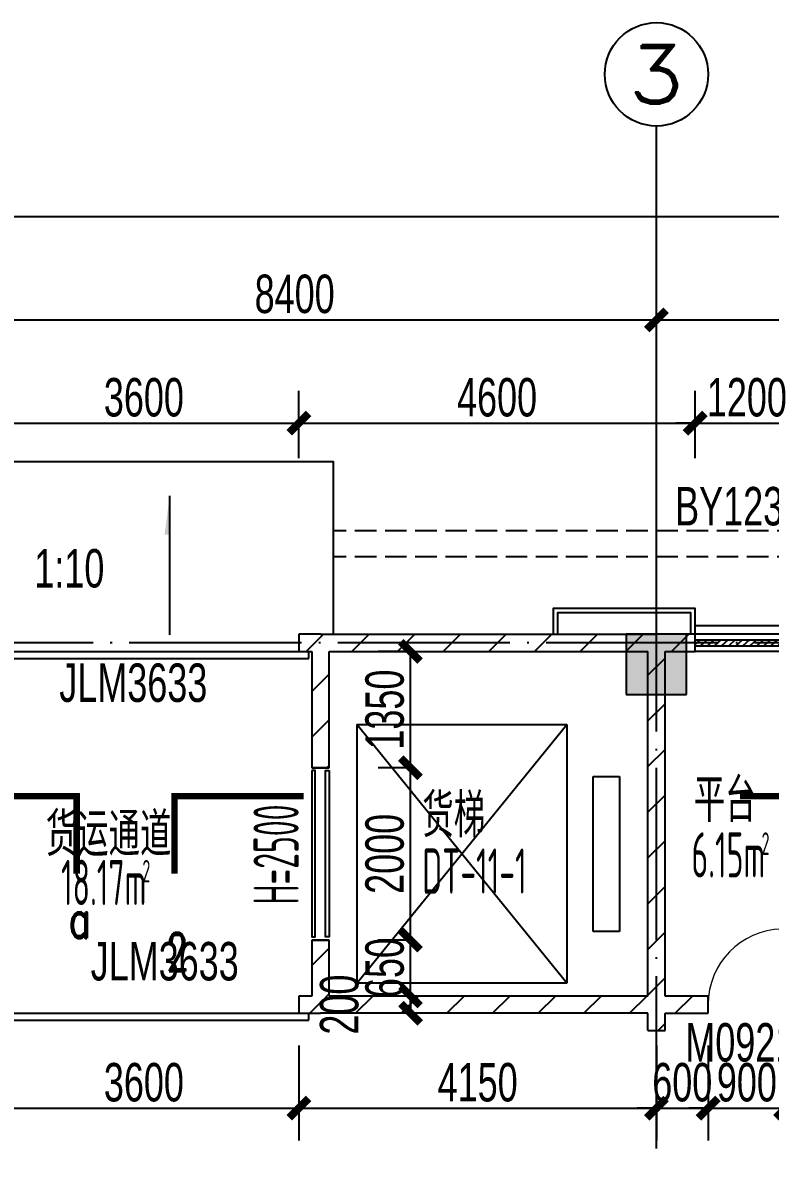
# Model space of a CAD drawing. Extents: x 1821501 to 1914341, y 446160 to 501460.
# Drawn here: x 1840883 to 1849563, y 484672 to 497810 of the extents above; entities that cross this region are included whole.
import ezdxf
from ezdxf.enums import TextEntityAlignment as Align

# ---------------------------------------------------------------- set-up
doc = ezdxf.new("R2010")
doc.units = 0
doc.header["$LTSCALE"] = 1000
for name, pattern in [('11#平面图$0$DASH', [0.35, 0.25, -0.1]), ('11#平面图$0$DOTE', [2.42, 2, -0.2, 0.02, -0.2]), ('DASH', [0.35, 0.25, -0.1])]:
    doc.linetypes.add(name, pattern=pattern)
doc.layers.get('0').update_dxf_attribs({"linetype": 'CONTINUOUS'})
doc.layers.get('Defpoints').update_dxf_attribs({"linetype": 'CONTINUOUS'})
for name, color, linetype in [('11#平面图$0$A-Anno-Dims', 3, 'CONTINUOUS'), ('11#平面图$0$A-Anno-Note', 241, 'CONTINUOUS'), ('11#平面图$0$A-Grid', 222, '11#平面图$0$DOTE'), ('11#平面图$0$A-Grid-Iden', 11, 'CONTINUOUS'), ('11#平面图$0$A-Roof', 131, 'CONTINUOUS'), ('11#平面图$0$A-Wall-Patt', 13, 'CONTINUOUS'), ('11#平面图$0$EVTR', 140, 'CONTINUOUS'), ('11#平面图$0$PUB_HATCH', 8, 'CONTINUOUS'), ('11#平面图$0$S-Cols', 90, 'CONTINUOUS'), ('11#平面图$0$WALL', 2, 'CONTINUOUS'), ('11#平面图$0$WINDOW', 4, 'CONTINUOUS'), ('11#平面图$0$WINDOW_TEXT', 7, 'CONTINUOUS'), ('AXIS_TEXT', 7, 'CONTINUOUS')]:
    doc.layers.add(name, color=color, linetype=linetype)
doc.layers.add('11#平面图$0$尺寸标注-柱', color=3, linetype='CONTINUOUS', lineweight=18)
doc.styles.add('11#平面图$0$_TCH_AXIS', font='ROMAND', dxfattribs={"width": 0.7, "height": 5, "bigfont": 'JZFZ_CNB'})
doc.styles.add('11#平面图$0$_TCH_DIM', font='JZFZ_ENA', dxfattribs={"width": 0.7, "bigfont": 'JZFZ_CNB'})
doc.styles.add('11#平面图$0$_TCH_DIM_T3', font='JZFZ_ENA', dxfattribs={"width": 0.7, "bigfont": 'JZFZ_CNB'})
doc.styles.add('11#平面图$0$_TCH_LABEL', font='ROMAND', dxfattribs={"width": 0.7, "height": 5, "bigfont": 'JZFZ_CNB'})
doc.styles.add('11#平面图$0$_TCH_WINDOW', font='JZFZ_ENA', dxfattribs={"width": 0.7, "height": 5, "bigfont": 'JZFZ_CNB'})
doc.styles.add('11#平面图$0$STANDARD', font='GBENOR', dxfattribs={"bigfont": 'GBCBIG'})
doc.styles.add('COMPLEX', font='COMPLEX')
doc.dimstyles.new('11#平面图$0$_TCH_ARCH&&150', dxfattribs={"dimtxt": 446.25, "dimasz": 225, "dimexe": 375, "dimexo": 375, "dimgap": 75, "dimtad": 1, "dimdec": 0, "dimzin": 0, "dimdsep": 46, "dimtxsty": '11#平面图$0$_TCH_DIM_T3', "dimblk": '11#平面图$0$_ArchTick', "dimcen": 0.09, "dimclrt": 7, "dimazin": 2, "dimtfac": 1, "dimtdec": 0, "dimtix": 1, "dimtmove": 2, "dimatfit": 3, "dimtolj": 1, "dimtzin": 0, "dimarcsym": 0})
pattern_1 = [(45, (0, 269.27), (-265.16515, 265.16515), [])]

# ---------------------------------------------------------------- blocks, each defined once
blk = doc.blocks.new('11#平面图$0$_ArchTick')
at = {"color": 0, "linetype": 'ByBlock', "const_width": 0.4}
blk.add_lwpolyline([(-0.5, -0.5), (0.5, 0.5)], dxfattribs=at)
blk = doc.blocks.new('*D307')
at = {"layer": '11#平面图$0$A-Grid-Iden', "color": 0, "lineweight": -2, "transparency": 16777216}
for p, q in [((1839841, 490985), (1839841, 494735)), ((1848241, 490985), (1848241, 494735)), ((1839841, 494360), (1848241, 494360))]:
    blk.add_line(p, q, dxfattribs=at)
at = {"layer": 'Defpoints', "color": 0, "transparency": 16777216}
for p in [(1848241, 494360), (1839841, 490610), (1848241, 490610)]:
    blk.add_point(p, dxfattribs=at)
at = {"layer": '11#平面图$0$A-Grid-Iden', "color": 0, "lineweight": -2, "transparency": 16777216, "xscale": 225, "yscale": 225, "zscale": 225, "rotation": 180}
blk.add_blockref('11#平面图$0$_ArchTick', (1839841, 494360), dxfattribs=at)
at = {"layer": '11#平面图$0$A-Grid-Iden', "color": 0, "lineweight": -2, "transparency": 16777216, "xscale": 225, "yscale": 225, "zscale": 225}
blk.add_blockref('11#平面图$0$_ArchTick', (1848241, 494360), dxfattribs=at)
at = {"layer": '11#平面图$0$A-Grid-Iden', "color": 7, "transparency": 16777216, "insert": (1844041, 494659), "char_height": 446.2, "attachment_point": 5, "style": '11#平面图$0$_TCH_DIM_T3'}
blk.add_mtext('\\A1;8400', dxfattribs=at)
blk = doc.blocks.new('*D308')
at = {"layer": '11#平面图$0$A-Grid-Iden', "color": 0, "lineweight": -2, "transparency": 16777216}
for p, q in [((1848241, 490985), (1848241, 494735)), ((1856641, 490985), (1856641, 494735)), ((1848241, 494360), (1856641, 494360))]:
    blk.add_line(p, q, dxfattribs=at)
at = {"layer": 'Defpoints', "color": 0, "transparency": 16777216}
for p in [(1856641, 494360), (1848241, 490610), (1856641, 490610)]:
    blk.add_point(p, dxfattribs=at)
at = {"layer": '11#平面图$0$A-Grid-Iden', "color": 0, "lineweight": -2, "transparency": 16777216, "xscale": 225, "yscale": 225, "zscale": 225, "rotation": 180}
blk.add_blockref('11#平面图$0$_ArchTick', (1848241, 494360), dxfattribs=at)
at = {"layer": '11#平面图$0$A-Grid-Iden', "color": 0, "lineweight": -2, "transparency": 16777216, "xscale": 225, "yscale": 225, "zscale": 225}
blk.add_blockref('11#平面图$0$_ArchTick', (1856641, 494360), dxfattribs=at)
at = {"layer": '11#平面图$0$A-Grid-Iden', "color": 7, "transparency": 16777216, "insert": (1852441, 494659), "char_height": 446.2, "attachment_point": 5, "style": '11#平面图$0$_TCH_DIM_T3'}
blk.add_mtext('\\A1;8400', dxfattribs=at)
blk = doc.blocks.new('*D316')
at = {"layer": '11#平面图$0$A-Grid-Iden', "color": 0, "lineweight": -2, "transparency": 16777216}
for p, q in [((1831341, 491360), (1831341, 495935)), ((1907141, 491360), (1907141, 495935)), ((1831341, 495560), (1907141, 495560))]:
    blk.add_line(p, q, dxfattribs=at)
at = {"layer": 'Defpoints', "color": 0, "transparency": 16777216}
for p in [(1907141, 495560), (1831341, 490985), (1907141, 490985)]:
    blk.add_point(p, dxfattribs=at)
at = {"layer": '11#平面图$0$A-Grid-Iden', "color": 0, "lineweight": -2, "transparency": 16777216, "xscale": 225, "yscale": 225, "zscale": 225, "rotation": 180}
blk.add_blockref('11#平面图$0$_ArchTick', (1831341, 495560), dxfattribs=at)
at = {"layer": '11#平面图$0$A-Grid-Iden', "color": 0, "lineweight": -2, "transparency": 16777216, "xscale": 225, "yscale": 225, "zscale": 225}
blk.add_blockref('11#平面图$0$_ArchTick', (1907141, 495560), dxfattribs=at)
at = {"layer": '11#平面图$0$A-Grid-Iden', "color": 7, "transparency": 16777216, "insert": (1869241, 495859), "char_height": 446.2, "attachment_point": 5, "style": '11#平面图$0$_TCH_DIM_T3'}
blk.add_mtext('\\A1;75800', dxfattribs=at)
blk = doc.blocks.new('_AXISO')
blk.add_circle((0, 0), 0.5)
at = {"layer": 'AXIS_TEXT', "style": 'COMPLEX', "width": 1.041667}
blk.add_attdef('A', text='', height=0.56, dxfattribs=at).set_placement((-0.25, -0.28), (0.25, -0.28), align=Align.FIT)
blk = doc.blocks.new('11#平面图$0$$DorLib2D$00000126')
at = {"color": 0, "linetype": 'Continuous'}
for p, q in [((-0.532, 0.5), (-0.532, 0.9)), ((0.532, 0.9), (0.532, 0.5))]:
    blk.add_line(p, q, dxfattribs=at)
at = {"color": 0, "linetype": '11#平面图$0$DASH'}
for p, q in [((-0.532, 0.9), (0.532, 0.9)), ((-0.532, 0.5), (0.532, 0.5))]:
    blk.add_line(p, q, dxfattribs=at)
blk = doc.blocks.new('11#平面图$0$$TCHSYS$DOOR2D')
for p, q in [((0.45, 0.975), (0.5, 0.975)), ((0.45, 0), (0.45, 0.975)), ((0.5, 0), (0.5, 0.975)), ((0.5, 0), (0.45, 0))]:
    blk.add_line(p, q)
at = {"lineweight": 13}
blk.add_arc((0.475, 0), 0.975, 91.4693, 180, dxfattribs=at)
blk = doc.blocks.new('11#平面图$0$$WINLIB2D$00000039')
at = {"color": 0}
for points in [[(-0.5, 0.5), (-0.5, -0.5)], [(0.5, 0.5), (-0.5, 0.5)], [(0.5, -0.5), (0.5, 0.5)], [(-0.5, 0.167), (0.5, 0.167)], [(-0.384, -0.167), (-0.448, 0.167)], [(-0.316, -0.167), (-0.38, 0.167)], [(-0.248, -0.167), (-0.312, 0.167)], [(-0.18, -0.167), (-0.244, 0.167)], [(-0.112, -0.167), (-0.176, 0.167)], [(-0.044, -0.167), (-0.108, 0.167)], [(0.024, -0.167), (-0.04, 0.167)], [(0.092, -0.167), (0.028, 0.167)], [(0.16, -0.167), (0.096, 0.167)], [(0.228, -0.167), (0.164, 0.167)], [(0.296, -0.167), (0.232, 0.167)], [(0.364, -0.167), (0.3, 0.167)], [(0.432, -0.167), (0.368, 0.167)], [(0.5, -0.167), (0.436, 0.167)], [(-0.452, -0.167), (-0.5, 0.084)], [(-0.5, -0.167), (0.5, -0.167)], [(0.5, -0.5), (-0.5, -0.5)]]:
    blk.add_lwpolyline(points, dxfattribs=at)
blk = doc.blocks.new('11#平面图$0$A$C7CF12DCB')
at = {"layer": '11#平面图$0$A-Wall-Patt'}
blk.add_hatch(color=256, dxfattribs=at).paths.add_polyline_path([(17250, 33800), (16550, 33800), (16550, 33100), (17250, 33100)])
at = {"layer": '11#平面图$0$S-Cols'}
for p, q in [((17250, 33800), (16550, 33800)), ((16550, 33800), (16550, 33100)), ((17250, 33100), (17250, 33800)), ((16550, 33100), (17250, 33100))]:
    blk.add_line(p, q, dxfattribs=at)
blk = doc.blocks.new('*D65')
at = {"layer": '11#平面图$0$A-Anno-Dims', "color": 0, "lineweight": -2, "transparency": 16777216}
for p, q in [((12109, 41069), (12109, 41850)), ((15709, 41069), (15709, 41850)), ((12109, 41475), (15709, 41475))]:
    blk.add_line(p, q, dxfattribs=at)
at = {"layer": 'Defpoints', "color": 0, "transparency": 16777216}
for p in [(15709, 41475), (12109, 40694), (15709, 40694)]:
    blk.add_point(p, dxfattribs=at)
at = {"layer": '11#平面图$0$A-Anno-Dims', "color": 0, "lineweight": -2, "transparency": 16777216, "xscale": 225, "yscale": 225, "zscale": 225, "rotation": 180}
blk.add_blockref('11#平面图$0$_ArchTick', (12109, 41475), dxfattribs=at)
at = {"layer": '11#平面图$0$A-Anno-Dims', "color": 0, "lineweight": -2, "transparency": 16777216, "xscale": 225, "yscale": 225, "zscale": 225}
blk.add_blockref('11#平面图$0$_ArchTick', (15709, 41475), dxfattribs=at)
at = {"layer": '11#平面图$0$A-Anno-Dims', "color": 7, "transparency": 16777216, "insert": (13909, 41773), "char_height": 446.2, "attachment_point": 5, "style": '11#平面图$0$_TCH_DIM_T3'}
blk.add_mtext('\\A1;3600', dxfattribs=at)
blk = doc.blocks.new('*D66')
at = {"layer": '11#平面图$0$A-Anno-Dims', "color": 0, "lineweight": -2, "transparency": 16777216}
for p, q in [((15709, 41069), (15709, 41850)), ((20309, 41069), (20309, 41850)), ((15709, 41475), (20309, 41475))]:
    blk.add_line(p, q, dxfattribs=at)
at = {"layer": 'Defpoints', "color": 0, "transparency": 16777216}
for p in [(20309, 41475), (15709, 40694), (20309, 40694)]:
    blk.add_point(p, dxfattribs=at)
at = {"layer": '11#平面图$0$A-Anno-Dims', "color": 0, "lineweight": -2, "transparency": 16777216, "xscale": 225, "yscale": 225, "zscale": 225, "rotation": 180}
blk.add_blockref('11#平面图$0$_ArchTick', (15709, 41475), dxfattribs=at)
at = {"layer": '11#平面图$0$A-Anno-Dims', "color": 0, "lineweight": -2, "transparency": 16777216, "xscale": 225, "yscale": 225, "zscale": 225}
blk.add_blockref('11#平面图$0$_ArchTick', (20309, 41475), dxfattribs=at)
at = {"layer": '11#平面图$0$A-Anno-Dims', "color": 7, "transparency": 16777216, "insert": (18009, 41773), "char_height": 446.2, "attachment_point": 5, "style": '11#平面图$0$_TCH_DIM_T3'}
blk.add_mtext('\\A1;4600', dxfattribs=at)
blk = doc.blocks.new('*D67')
at = {"layer": '11#平面图$0$A-Anno-Dims', "color": 0, "lineweight": -2, "transparency": 16777216}
for p, q in [((20309, 41069), (20309, 41850)), ((21509, 41069), (21509, 41850)), ((20309, 41475), (20084, 41475)), ((20309, 41475), (21509, 41475)), ((21509, 41475), (21734, 41475))]:
    blk.add_line(p, q, dxfattribs=at)
at = {"layer": 'Defpoints', "color": 0, "transparency": 16777216}
for p in [(21509, 41475), (20309, 40694), (21509, 40694)]:
    blk.add_point(p, dxfattribs=at)
at = {"layer": '11#平面图$0$A-Anno-Dims', "color": 0, "lineweight": -2, "transparency": 16777216, "xscale": 225, "yscale": 225, "zscale": 225}
blk.add_blockref('11#平面图$0$_ArchTick', (20309, 41475), dxfattribs=at)
at = {"layer": '11#平面图$0$A-Anno-Dims', "color": 0, "lineweight": -2, "transparency": 16777216, "xscale": 225, "yscale": 225, "zscale": 225, "rotation": 180}
blk.add_blockref('11#平面图$0$_ArchTick', (21509, 41475), dxfattribs=at)
at = {"layer": '11#平面图$0$A-Anno-Dims', "color": 7, "transparency": 16777216, "insert": (20909, 41773), "char_height": 446.2, "attachment_point": 5, "style": '11#平面图$0$_TCH_DIM_T3'}
blk.add_mtext('\\A1;1200', dxfattribs=at)
blk = doc.blocks.new('*D268')
at = {"layer": '11#平面图$0$A-Anno-Dims', "color": 0, "lineweight": -2, "transparency": 16777216}
for p, q in [((20459, 34250), (20459, 33148)), ((21359, 34250), (21359, 33148)), ((20459, 33523), (20234, 33523)), ((20459, 33523), (21359, 33523)), ((21359, 33523), (21584, 33523))]:
    blk.add_line(p, q, dxfattribs=at)
at = {"layer": 'Defpoints', "color": 0, "transparency": 16777216}
for p in [(20459, 34625), (21359, 34625), (21359, 33523)]:
    blk.add_point(p, dxfattribs=at)
at = {"layer": '11#平面图$0$A-Anno-Dims', "color": 0, "lineweight": -2, "transparency": 16777216, "xscale": 225, "yscale": 225, "zscale": 225}
blk.add_blockref('11#平面图$0$_ArchTick', (20459, 33523), dxfattribs=at)
at = {"layer": '11#平面图$0$A-Anno-Dims', "color": 0, "lineweight": -2, "transparency": 16777216, "xscale": 225, "yscale": 225, "zscale": 225, "rotation": 180}
blk.add_blockref('11#平面图$0$_ArchTick', (21359, 33523), dxfattribs=at)
at = {"layer": '11#平面图$0$A-Anno-Dims', "color": 7, "transparency": 16777216, "insert": (20909, 33821), "char_height": 446.2, "attachment_point": 5, "style": '11#平面图$0$_TCH_DIM_T3'}
blk.add_mtext('\\A1;900', dxfattribs=at)
blk = doc.blocks.new('*D269')
at = {"layer": '11#平面图$0$A-Anno-Dims', "color": 0, "lineweight": -2, "transparency": 16777216}
for p, q in [((19859, 34250), (19859, 33148)), ((20459, 34250), (20459, 33148)), ((19859, 33523), (19634, 33523)), ((19859, 33523), (20459, 33523)), ((20459, 33523), (20684, 33523))]:
    blk.add_line(p, q, dxfattribs=at)
at = {"layer": 'Defpoints', "color": 0, "transparency": 16777216}
for p in [(19859, 34625), (20459, 34625), (20459, 33523)]:
    blk.add_point(p, dxfattribs=at)
at = {"layer": '11#平面图$0$A-Anno-Dims', "color": 0, "lineweight": -2, "transparency": 16777216, "xscale": 225, "yscale": 225, "zscale": 225}
blk.add_blockref('11#平面图$0$_ArchTick', (19859, 33523), dxfattribs=at)
at = {"layer": '11#平面图$0$A-Anno-Dims', "color": 0, "lineweight": -2, "transparency": 16777216, "xscale": 225, "yscale": 225, "zscale": 225, "rotation": 180}
blk.add_blockref('11#平面图$0$_ArchTick', (20459, 33523), dxfattribs=at)
at = {"layer": '11#平面图$0$A-Anno-Dims', "color": 7, "transparency": 16777216, "insert": (20159, 33821), "char_height": 446.2, "attachment_point": 5, "style": '11#平面图$0$_TCH_DIM_T3'}
blk.add_mtext('\\A1;600', dxfattribs=at)
blk = doc.blocks.new('*D270')
at = {"layer": '11#平面图$0$A-Anno-Dims', "color": 0, "lineweight": -2, "transparency": 16777216}
for p, q in [((15709, 34250), (15709, 33148)), ((19859, 34250), (19859, 33148)), ((15709, 33523), (19859, 33523))]:
    blk.add_line(p, q, dxfattribs=at)
at = {"layer": 'Defpoints', "color": 0, "transparency": 16777216}
for p in [(15709, 34625), (19859, 34625), (19859, 33523)]:
    blk.add_point(p, dxfattribs=at)
at = {"layer": '11#平面图$0$A-Anno-Dims', "color": 0, "lineweight": -2, "transparency": 16777216, "xscale": 225, "yscale": 225, "zscale": 225, "rotation": 180}
blk.add_blockref('11#平面图$0$_ArchTick', (15709, 33523), dxfattribs=at)
at = {"layer": '11#平面图$0$A-Anno-Dims', "color": 0, "lineweight": -2, "transparency": 16777216, "xscale": 225, "yscale": 225, "zscale": 225}
blk.add_blockref('11#平面图$0$_ArchTick', (19859, 33523), dxfattribs=at)
at = {"layer": '11#平面图$0$A-Anno-Dims', "color": 7, "transparency": 16777216, "insert": (17784, 33821), "char_height": 446.2, "attachment_point": 5, "style": '11#平面图$0$_TCH_DIM_T3'}
blk.add_mtext('\\A1;4150', dxfattribs=at)
blk = doc.blocks.new('*D271')
at = {"layer": '11#平面图$0$A-Anno-Dims', "color": 0, "lineweight": -2, "transparency": 16777216}
for p, q in [((12109, 34250), (12109, 33148)), ((15709, 34250), (15709, 33148)), ((12109, 33523), (15709, 33523))]:
    blk.add_line(p, q, dxfattribs=at)
at = {"layer": 'Defpoints', "color": 0, "transparency": 16777216}
for p in [(12109, 34625), (15709, 34625), (15709, 33523)]:
    blk.add_point(p, dxfattribs=at)
at = {"layer": '11#平面图$0$A-Anno-Dims', "color": 0, "lineweight": -2, "transparency": 16777216, "xscale": 225, "yscale": 225, "zscale": 225, "rotation": 180}
blk.add_blockref('11#平面图$0$_ArchTick', (12109, 33523), dxfattribs=at)
at = {"layer": '11#平面图$0$A-Anno-Dims', "color": 0, "lineweight": -2, "transparency": 16777216, "xscale": 225, "yscale": 225, "zscale": 225}
blk.add_blockref('11#平面图$0$_ArchTick', (15709, 33523), dxfattribs=at)
at = {"layer": '11#平面图$0$A-Anno-Dims', "color": 7, "transparency": 16777216, "insert": (13909, 33821), "char_height": 446.2, "attachment_point": 5, "style": '11#平面图$0$_TCH_DIM_T3'}
blk.add_mtext('\\A1;3600', dxfattribs=at)
blk = doc.blocks.new('*D279')
at = {"layer": '11#平面图$0$A-Anno-Dims', "color": 0, "lineweight": -2, "transparency": 16777216}
for p, q in [((17000, 34825), (16629, 34825)), ((17004, 34625), (17004, 34825)), ((17000, 34625), (16629, 34625))]:
    blk.add_line(p, q, dxfattribs=at)
at = {"layer": 'Defpoints', "color": 0, "transparency": 16777216}
for p in [(17004, 34825), (17375, 34825), (17375, 34625)]:
    blk.add_point(p, dxfattribs=at)
at = {"layer": '11#平面图$0$A-Anno-Dims', "color": 0, "lineweight": -2, "transparency": 16777216, "xscale": 225, "yscale": 225, "zscale": 225}
for p, rotation in [((17004, 34825), 90), ((17004, 34625), 270)]:
    blk.add_blockref('11#平面图$0$_ArchTick', p, dxfattribs=dict(at, rotation=rotation))
at = {"layer": '11#平面图$0$A-Anno-Dims', "color": 7, "transparency": 16777216, "insert": (16179, 34725), "char_height": 446.2, "attachment_point": 5, "rotation": 90, "style": '11#平面图$0$_TCH_DIM_T3'}
blk.add_mtext('\\A1;200', dxfattribs=at)
blk = doc.blocks.new('*D280')
at = {"layer": '11#平面图$0$A-Anno-Dims', "color": 0, "lineweight": -2, "transparency": 16777216}
for p, q in [((17004, 35475), (17004, 35700)), ((17000, 35475), (16629, 35475)), ((17004, 34825), (17004, 35475)), ((17000, 34825), (16629, 34825)), ((17004, 34825), (17004, 34600))]:
    blk.add_line(p, q, dxfattribs=at)
at = {"layer": 'Defpoints', "color": 0, "transparency": 16777216}
for p in [(17004, 35475), (17375, 35475), (17375, 34825)]:
    blk.add_point(p, dxfattribs=at)
at = {"layer": '11#平面图$0$A-Anno-Dims', "color": 0, "lineweight": -2, "transparency": 16777216, "xscale": 225, "yscale": 225, "zscale": 225}
for p, rotation in [((17004, 35475), 270), ((17004, 34825), 90)]:
    blk.add_blockref('11#平面图$0$_ArchTick', p, dxfattribs=dict(at, rotation=rotation))
at = {"layer": '11#平面图$0$A-Anno-Dims', "color": 7, "transparency": 16777216, "insert": (16706, 35150), "char_height": 446.2, "attachment_point": 5, "rotation": 90, "style": '11#平面图$0$_TCH_DIM_T3'}
blk.add_mtext('\\A1;650', dxfattribs=at)
blk = doc.blocks.new('*D281')
at = {"layer": '11#平面图$0$A-Anno-Dims', "color": 0, "lineweight": -2, "transparency": 16777216}
for p, q in [((17000, 37475), (16629, 37475)), ((17004, 35475), (17004, 37475)), ((17000, 35475), (16629, 35475))]:
    blk.add_line(p, q, dxfattribs=at)
at = {"layer": 'Defpoints', "color": 0, "transparency": 16777216}
for p in [(17004, 37475), (17375, 37475), (17375, 35475)]:
    blk.add_point(p, dxfattribs=at)
at = {"layer": '11#平面图$0$A-Anno-Dims', "color": 0, "lineweight": -2, "transparency": 16777216, "xscale": 225, "yscale": 225, "zscale": 225}
for p, rotation in [((17004, 37475), 90), ((17004, 35475), 270)]:
    blk.add_blockref('11#平面图$0$_ArchTick', p, dxfattribs=dict(at, rotation=rotation))
at = {"layer": '11#平面图$0$A-Anno-Dims', "color": 7, "transparency": 16777216, "insert": (16706, 36475), "char_height": 446.2, "attachment_point": 5, "rotation": 90, "style": '11#平面图$0$_TCH_DIM_T3'}
blk.add_mtext('\\A1;2000', dxfattribs=at)
blk = doc.blocks.new('*D282')
at = {"layer": '11#平面图$0$A-Anno-Dims', "color": 0, "lineweight": -2, "transparency": 16777216}
for p, q in [((17000, 38825), (16629, 38825)), ((17004, 37475), (17004, 38825)), ((17000, 37475), (16629, 37475))]:
    blk.add_line(p, q, dxfattribs=at)
at = {"layer": 'Defpoints', "color": 0, "transparency": 16777216}
for p in [(17004, 38825), (17375, 38825), (17375, 37475)]:
    blk.add_point(p, dxfattribs=at)
at = {"layer": '11#平面图$0$A-Anno-Dims', "color": 0, "lineweight": -2, "transparency": 16777216, "xscale": 225, "yscale": 225, "zscale": 225}
for p, rotation in [((17004, 38825), 90), ((17004, 37475), 270)]:
    blk.add_blockref('11#平面图$0$_ArchTick', p, dxfattribs=dict(at, rotation=rotation))
at = {"layer": '11#平面图$0$A-Anno-Dims', "color": 7, "transparency": 16777216, "insert": (16706, 38150), "char_height": 446.2, "attachment_point": 5, "rotation": 90, "style": '11#平面图$0$_TCH_DIM_T3'}
blk.add_mtext('\\A1;1350', dxfattribs=at)
blk = doc.blocks.new('11#平面图$0$A$C39280DA7')
at = {"layer": '11#平面图$0$A-Anno-Note', "style": '11#平面图$0$STANDARD'}
for s, p in [('平台', (13499, 18657, 0)), ('货梯', (10348, 18480)), ('货运通道', (5977, 18260))]:
    blk.add_text(s, height=506.4, dxfattribs=at).set_placement(p)
at = {"layer": '11#平面图$0$A-Anno-Note', "style": '11#平面图$0$STANDARD', "width": 0.6}
blk.add_text('H=2500', height=525, rotation=90, dxfattribs=at).set_placement((8913, 17699))
for s, height, p in [('6.15m', 525, (13473, 18013)), ('2', 262, (14287, 18275)), ('DT-11-1', 525, (10348, 17825)), ('18.17m', 525, (6154, 17692)), ('2', 262, (7099, 17955))]:
    blk.add_text(s, height=height, dxfattribs=at).set_placement(p)
blk = doc.blocks.new('11#平面图$0$A$C124F583F')
at = {"layer": '11#平面图$0$A-Anno-Dims'}
for p1, p2, distance, picture, middle in [((12109.1, 40694.5), (15709.1, 40694.5), 780.5, '*D65', (13909.1, 41773.1)), ((15709.1, 40694.5), (20309.1, 40694.5), 780.5, '*D66', (18009.1, 41773.1)), ((20309.1, 40694.5), (21509.1, 40694.5), 780.5, '*D67', (20909.1, 41773.1)), ((17375.4, 37475), (17375.4, 38825), 371.6, '*D282', (16705.7, 38150)), ((17375.4, 35475), (17375.4, 37475), 371.6, '*D281', (16705.7, 36475)), ((17375.4, 34825), (17375.4, 35475), 371.6, '*D280', (16705.7, 35150)), ((12109.1, 34625), (15709.1, 34625), -1101.8, '*D271', (13909.1, 33821.3)), ((15709.1, 34625), (19859.1, 34625), -1101.8, '*D270', (17784.1, 33821.3)), ((19859.1, 34625), (20459.1, 34625), -1101.8, '*D269', (20159.1, 33821.3)), ((20459.1, 34625), (21359.1, 34625), -1101.8, '*D268', (20909.1, 33821.3))]:
    dim = blk.add_aligned_dim(p1=p1, p2=p2, distance=distance, dimstyle='11#平面图$0$_TCH_ARCH&&150', dxfattribs=at)
    dim.commit()
    dim.dimension.update_dxf_attribs({"geometry": picture, "text_midpoint": middle})
dim = blk.add_linear_dim(base=(17003.8, 34825), p1=(17375.4, 34625), p2=(17375.4, 34825), angle=90, dimstyle='11#平面图$0$_TCH_ARCH&&150', dxfattribs=at)
dim.commit()
dim.dimension.update_dxf_attribs({"geometry": '*D279', "text_midpoint": (16178.8, 34725), "dimtype": 129})

msp = doc.modelspace()

# ---------------------------------------------------------------- hatches: boundary and pattern name
at = {"layer": '11#平面图$0$A-Anno-Dims'}
msp.add_hatch(color=256, dxfattribs=at).paths.add_polyline_path([(1842590.7, 492318), (1842590.7, 491868), (1842530.7, 491868)])
at = {"layer": '11#平面图$0$PUB_HATCH'}
h = msp.add_hatch(dxfattribs=at)
h.set_pattern_fill('普通砖', color=256, scale=150, style=0)
h.set_pattern_definition(pattern_1)
h.paths.add_polyline_path([(1844340.6, 490710.5), (1844090.6, 490710.5), (1844090.6, 490510.5), (1844240.6, 490510.5), (1844340.6, 490577.2)])
h = msp.add_hatch(dxfattribs=at)
h.set_pattern_fill('普通砖', color=256, scale=150, style=0)
h.set_pattern_definition(pattern_1)
h.paths.add_polyline_path([(1844340.6, 490577.2), (1844440.6, 490510.5), (1848140.6, 490510.5), (1848240.6, 490577.2), (1848240.6, 490710.5), (1844340.6, 490710.5)])
h = msp.add_hatch(dxfattribs=at)
h.set_pattern_fill('普通砖', color=256, scale=150, style=0)
h.set_pattern_definition(pattern_1)
h.paths.add_polyline_path([(1848340.6, 490510.5), (1848690.6, 490510.5), (1848690.6, 490710.5), (1848240.6, 490710.5), (1848240.6, 490577.2)])
h = msp.add_hatch(dxfattribs=at)
h.set_pattern_fill('普通砖', color=256, scale=150, style=0)
h.set_pattern_definition(pattern_1)
h.paths.add_polyline_path([(1844240.6, 490510.5), (1844240.6, 489160.5), (1844440.6, 489160.5), (1844440.6, 490510.5), (1844340.6, 490577.2)])
h = msp.add_hatch(dxfattribs=at)
h.set_pattern_fill('普通砖', color=256, scale=150, style=0)
h.set_pattern_definition(pattern_1)
h.paths.add_polyline_path([(1848240.6, 486410.5), (1848340.6, 486510.5), (1848340.6, 490510.5), (1848240.6, 490577.2), (1848140.6, 490510.5), (1848140.6, 486510.5)])
h = msp.add_hatch(dxfattribs=at)
h.set_pattern_fill('普通砖', color=256, scale=150, style=0)
h.set_pattern_definition(pattern_1)
h.paths.add_polyline_path([(1844440.6, 486510.5), (1844440.6, 487160.5), (1844240.6, 487160.5), (1844240.6, 486510.5), (1844340.6, 486443.8)])
h = msp.add_hatch(dxfattribs=at)
h.set_pattern_fill('普通砖', color=256, scale=150, style=0)
h.set_pattern_definition(pattern_1)
h.paths.add_polyline_path([(1844240.6, 486510.5), (1844090.6, 486510.5), (1844090.6, 486310.5), (1844340.6, 486310.5), (1844340.6, 486443.8)])
h = msp.add_hatch(dxfattribs=at)
h.set_pattern_fill('普通砖', color=256, scale=150, style=0)
h.set_pattern_definition(pattern_1)
h.paths.add_polyline_path([(1848240.6, 486410.5), (1848140.6, 486510.5), (1844440.6, 486510.5), (1844340.6, 486443.8), (1844340.6, 486310.5), (1848140.6, 486310.5)])
h = msp.add_hatch(dxfattribs=at)
h.set_pattern_fill('普通砖', color=256, scale=150, style=0)
h.set_pattern_definition(pattern_1)
h.paths.add_polyline_path([(1848340.6, 486110.5), (1848340.6, 486310.5), (1848240.6, 486410.5), (1848140.6, 486310.5), (1848140.6, 486110.5)])
h = msp.add_hatch(dxfattribs=at)
h.set_pattern_fill('普通砖', color=256, scale=150, style=0)
h.set_pattern_definition(pattern_1)
h.paths.add_polyline_path([(1848340.6, 486310.5), (1848840.6, 486310.5), (1848840.6, 486510.5), (1848340.6, 486510.5), (1848240.6, 486410.5)])

# ---------------------------------------------------------------- linework, layer by layer
at = {"layer": '11#平面图$0$A-Anno-Dims'}
msp.add_lwpolyline([(1842590.7, 490702.9), (1842590.7, 492318)], dxfattribs=at)
at = {"layer": '11#平面图$0$A-Anno-Dims', "const_width": 75}
for points in [[(1841510.4, 487931.2), (1841510.4, 488831.2), (1840010.4, 488831.2)], [(1844147, 488831.2), (1842647, 488831.2), (1842647, 487931.2)], [(1850710.8, 487931.2), (1850710.8, 488831.2), (1849210.8, 488831.2)]]:
    msp.add_lwpolyline(points, dxfattribs=at)
at = {"layer": '11#平面图$0$A-Grid'}
for p, q in [((1907040.6, 490610.5), (1831440.6, 490610.5)), ((1848240.6, 450860.5), (1848240.6, 490610.5))]:
    msp.add_line(p, q, dxfattribs=at)
at = {"layer": '11#平面图$0$A-Grid-Iden'}
msp.add_line((1848240.6, 490610.5), (1848240.6, 496610.5), dxfattribs=at)
at = {"layer": '11#平面图$0$A-Roof'}
for points in [[(1844490.6, 490710.5), (1844490.6, 492710.5), (1840090.6, 492710.5), (1840090.6, 490710.5)], [(1848690.6, 490710.5), (1848690.6, 491010.5), (1847040.6, 491010.5), (1847040.6, 490710.5)], [(1848640.6, 490710.5), (1848640.6, 490960.5), (1847090.6, 490960.5), (1847090.6, 490710.5)], [(1848690.6, 490710.5), (1848690.6, 490810.5), (1849890.6, 490810.5), (1849890.6, 490710.5)]]:
    msp.add_lwpolyline(points, dxfattribs=at)
at = {"layer": '11#平面图$0$A-Roof', "linetype": '11#平面图$0$DASH'}
for points in [[(1898890.6, 491910.5), (1844490.6, 491910.5)], [(1898890.6, 491610.5), (1844490.6, 491610.5)]]:
    msp.add_lwpolyline(points, dxfattribs=at)
at = {"layer": '11#平面图$0$EVTR'}
for p, q in [((1844761.5, 489660.5), (1844761.5, 486660.5)), ((1844761.5, 486660.5), (1847201.5, 489660.5)), ((1847201.5, 486660.5), (1844761.5, 489660.5)), ((1844761.5, 489660.5), (1847201.5, 489660.5)), ((1847201.5, 489660.5), (1847201.5, 486660.5)), ((1847506.5, 489060.5), (1847811.5, 489060.5)), ((1847506.5, 487260.5), (1847506.5, 489060.5)), ((1847811.5, 489060.5), (1847811.5, 487260.5)), ((1847811.5, 487260.5), (1847506.5, 487260.5)), ((1847201.5, 486660.5), (1844761.5, 486660.5))]:
    msp.add_line(p, q, dxfattribs=at)
at = {"layer": '11#平面图$0$WALL'}
for p, q in [((1844340.6, 490710.5), (1844090.6, 490710.5)), ((1844090.6, 490710.5), (1844090.6, 490510.5)), ((1844340.6, 490710.5), (1848240.6, 490710.5)), ((1848690.6, 490710.5), (1848240.6, 490710.5)), ((1848690.6, 490510.5), (1848690.6, 490710.5)), ((1844090.6, 490510.5), (1844240.6, 490510.5)), ((1844240.6, 490510.5), (1844240.6, 489160.5)), ((1844440.6, 490510.5), (1848140.6, 490510.5)), ((1844440.6, 489160.5), (1844440.6, 490510.5)), ((1848140.6, 486510.5), (1848140.6, 490510.5)), ((1848340.6, 486510.5), (1848340.6, 490510.5)), ((1848340.6, 490510.5), (1848690.6, 490510.5)), ((1844240.6, 489160.5), (1844440.6, 489160.5)), ((1844440.6, 487160.5), (1844240.6, 487160.5)), ((1844240.6, 487160.5), (1844240.6, 486510.5)), ((1844440.6, 486510.5), (1844440.6, 487160.5)), ((1844240.6, 486510.5), (1844090.6, 486510.5)), ((1844090.6, 486510.5), (1844090.6, 486310.5)), ((1848140.6, 486510.5), (1844440.6, 486510.5)), ((1848840.6, 486510.5), (1848340.6, 486510.5)), ((1848840.6, 486310.5), (1848840.6, 486510.5)), ((1844090.6, 486310.5), (1844340.6, 486310.5)), ((1848140.6, 486310.5), (1844340.6, 486310.5)), ((1848140.6, 486110.5), (1848140.6, 486310.5)), ((1848340.6, 486110.5), (1848340.6, 486310.5)), ((1848340.6, 486310.5), (1848840.6, 486310.5)), ((1848140.6, 486110.5), (1848340.6, 486110.5))]:
    msp.add_line(p, q, dxfattribs=at)
at = {"layer": '11#平面图$0$WINDOW', "linetype": 'DASH'}
for p, q in [((1844440.6, 489160.5), (1844240.6, 489160.5)), ((1844240.6, 487160.5), (1844440.6, 487160.5))]:
    msp.add_line(p, q, dxfattribs=at)
at = {"layer": '11#平面图$0$WINDOW'}
for points in [[(1844240.6, 489129.8), (1844240.6, 487196.1), (1844280.7, 487196.1), (1844280.7, 489129.8)], [(1844440.6, 489129.8), (1844440.6, 487196.1), (1844400.5, 487196.1), (1844400.5, 489129.8)]]:
    msp.add_lwpolyline(points, close=True, dxfattribs=at)

# ---------------------------------------------------------------- block references
at = {"layer": '11#平面图$0$A-Anno-Note'}
for name, p in [('11#平面图$0$A$C124F583F', (1828381.5, 451685.5)), ('11#平面图$0$A$C39280DA7', (1835174.5, 469873.8))]:
    msp.add_blockref(name, p, dxfattribs=at)
at = {"layer": '11#平面图$0$A-Grid-Iden'}
ref = msp.add_blockref('_AXISO', (1848240.6, 497210.5), dxfattribs=dict(at, xscale=1200, yscale=1200, zscale=1200))
ref.add_attrib('A', '3', dxfattribs={"height": 678.8, "style": '11#平面图$0$_TCH_AXIS', "width": 1.235294}).set_placement((1847901.2, 496871.1), (1848580, 496871.1), align=Align.FIT)
at = {"layer": '11#平面图$0$WINDOW'}
ref = msp.add_blockref('11#平面图$0$$WINLIB2D$00000039', (1849290.6, 490610.5), dxfattribs=dict(at, xscale=1200, yscale=-200, zscale=1200))
ref.add_attrib('A', 'BY1236', (1848457.6, 491973.8), dxfattribs={"layer": '11#平面图$0$WINDOW_TEXT', "height": 446.25, "style": '11#平面图$0$_TCH_WINDOW', "width": 0.7})
ref = msp.add_blockref('11#平面图$0$$DorLib2D$00000126', (1842290.6, 490610.5), dxfattribs=dict(at, xscale=3600, yscale=-200, zscale=3600))
ref.add_attrib('A', 'JLM3633', (1841308.9, 489924.9), dxfattribs={"layer": '11#平面图$0$WINDOW_TEXT', "height": 446.25, "style": '11#平面图$0$_TCH_WINDOW', "width": 0.7})
ref = msp.add_blockref('11#平面图$0$$TCHSYS$DOOR2D', (1849290.6, 486410.5), dxfattribs=dict(at, xscale=900, yscale=900, zscale=900))
ref.add_attrib('A', 'M0921', (1848576.1, 485749.5), dxfattribs={"layer": '11#平面图$0$WINDOW_TEXT', "height": 446.25, "style": '11#平面图$0$_TCH_WINDOW', "width": 0.7})
ref = msp.add_blockref('11#平面图$0$$DorLib2D$00000126', (1842290.6, 486410.5), dxfattribs=dict(at, xscale=-3600, yscale=200, zscale=-3600, rotation=179.9999999982658))
ref.add_attrib('A', 'JLM3633', (1841673.5, 486691.3), dxfattribs={"layer": '11#平面图$0$WINDOW_TEXT', "height": 446.25, "rotation": 360, "style": '11#平面图$0$_TCH_WINDOW', "width": 0.7})
at = {"layer": '11#平面图$0$尺寸标注-柱'}
msp.add_blockref('11#平面图$0$A$C7CF12DCB', (1831340.6, 456910.5), dxfattribs=at)

# ---------------------------------------------------------------- texts
at = {"layer": '11#平面图$0$A-Anno-Note', "width": 0.7}
for s, height, style, p in [('1:10', 446.25, '11#平面图$0$_TCH_DIM', (1841018.7, 491252.8)), ('a', 446.2, '11#平面图$0$_TCH_LABEL', (1841413.7, 487183.1)), ('2', 446.2, '11#平面图$0$_TCH_LABEL', (1842542.8, 486797.2))]:
    msp.add_text(s, height=height, dxfattribs=dict(at, style=style)).set_placement(p)

# ---------------------------------------------------------------- dimensions: what is measured, and where the dimension line sits
at = {"layer": '11#平面图$0$A-Grid-Iden'}
for p1, p2, distance, picture, middle in [((1831340.6, 490985.5), (1907140.6, 490985.5), 4575, '*D316', (1869240.6, 495858.6)), ((1839840.6, 490610.5), (1848240.6, 490610.5), 3750, '*D307', (1844040.6, 494658.6)), ((1848240.6, 490610.5), (1856640.6, 490610.5), 3750, '*D308', (1852440.6, 494658.6))]:
    dim = msp.add_aligned_dim(p1=p1, p2=p2, distance=distance, dimstyle='11#平面图$0$_TCH_ARCH&&150', dxfattribs=at)
    dim.commit()
    dim.dimension.update_dxf_attribs({"geometry": picture, "text_midpoint": middle})

doc.saveas('drawing.dxf')
